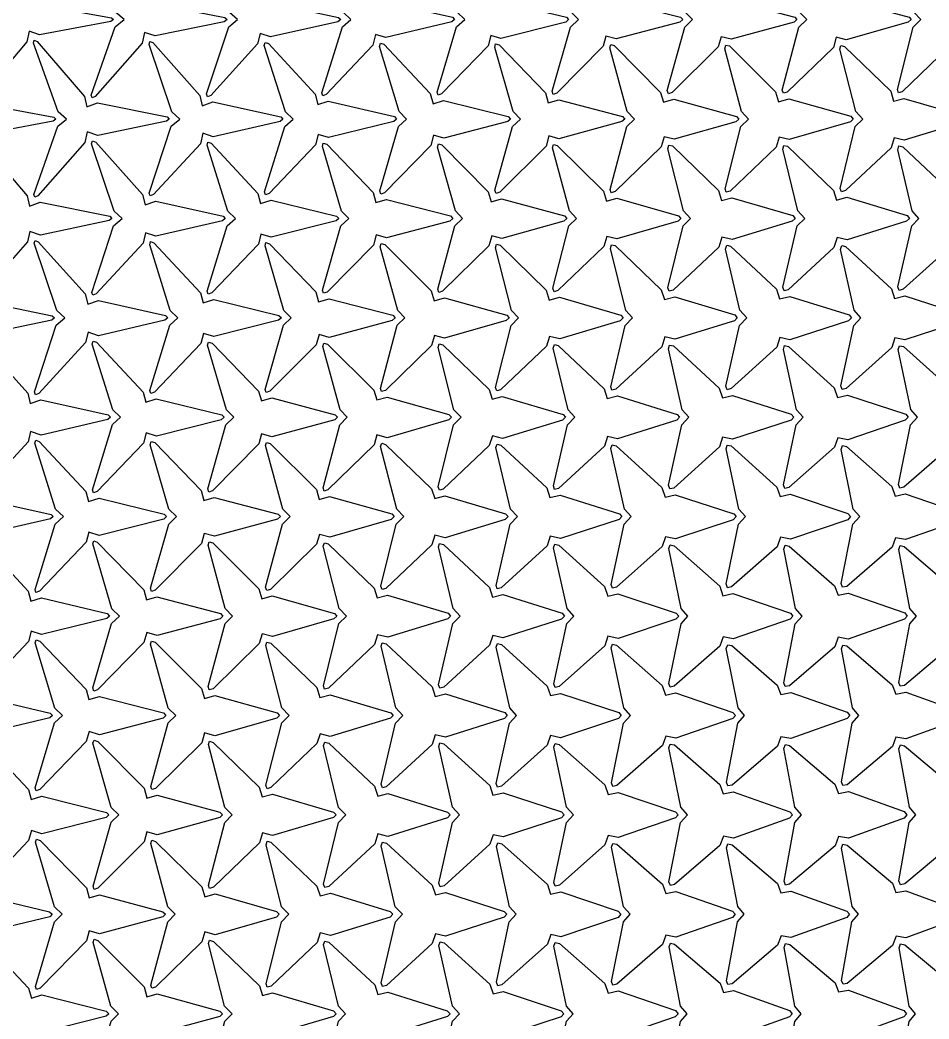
# Model space of a CAD drawing. Extents: x 0 to 195, y 0 to 191.
# Drawn here: x 44.91 to 84.5, y 95.06 to 138.57 of the extents above; entities that cross this region are included whole.
import ezdxf

# ---------------------------------------------------------------- set-up
doc = ezdxf.new("R2010")
doc.units = 0
doc.layers.add('DEFAULT', color=18, linetype='CONTINUOUS')

msp = doc.modelspace()

# ---------------------------------------------------------------- linework, layer by layer
at = {"layer": 'DEFAULT'}
for points in [[(45.274, 139.044), (45.746, 139.233), (48.895, 138.675), (48.98, 138.59), (48.862, 138.503), (45.763, 137.921), (45.301, 138.091), (45.209, 137.621), (43.153, 135.198), (43.013, 135.129), (42.979, 135.229), (44.13, 138.278), (44.523, 138.59), (44.15, 138.902), (42.97, 141.971), (42.993, 142.087), (43.115, 142.035), (45.181, 139.507)], [(50.305, 139.098), (50.776, 139.28), (53.836, 138.681), (53.925, 138.59), (53.806, 138.497), (50.791, 137.877), (50.333, 138.035), (50.234, 137.571), (48.188, 135.247), (48.046, 135.185), (48.011, 135.3), (49.057, 138.275), (49.444, 138.59), (49.088, 138.905), (47.997, 141.911), (48.021, 142.038), (48.147, 141.992), (50.204, 139.552)], [(55.336, 139.151), (55.8, 139.318), (58.787, 138.686), (58.877, 138.59), (58.752, 138.491), (55.818, 137.835), (55.362, 137.985), (55.256, 137.529), (53.218, 135.288), (53.071, 135.229), (53.034, 135.352), (54.005, 138.273), (54.379, 138.59), (54.033, 138.907), (53.022, 141.856), (53.05, 141.988), (53.184, 141.94), (55.231, 139.604)], [(60.363, 139.199), (60.823, 139.354), (63.741, 138.691), (63.837, 138.59), (63.715, 138.487), (60.836, 137.806), (60.387, 137.941), (60.279, 137.484), (58.25, 135.332), (58.097, 135.274), (58.056, 135.401), (58.955, 138.27), (59.323, 138.59), (58.988, 138.909), (58.042, 141.812), (58.074, 141.947), (58.215, 141.897), (60.254, 139.647)], [(65.382, 139.23), (65.838, 139.377), (68.712, 138.694), (68.804, 138.59), (68.675, 138.483), (65.856, 137.775), (65.409, 137.903), (65.296, 137.453), (63.273, 135.363), (63.115, 135.304), (63.071, 135.435), (63.921, 138.269), (64.277, 138.59), (63.945, 138.911), (63.061, 141.77), (63.094, 141.913), (63.236, 141.868), (65.269, 139.677)], [(70.401, 139.264), (70.858, 139.409), (73.671, 138.699), (73.772, 138.59), (73.648, 138.479), (70.87, 137.754), (70.424, 137.876), (70.308, 137.43), (68.29, 135.386), (68.131, 135.333), (68.087, 135.472), (68.884, 138.267), (69.238, 138.59), (68.918, 138.912), (68.073, 141.742), (68.108, 141.888), (68.254, 141.844), (70.282, 139.702)], [(75.416, 139.291), (75.869, 139.425), (78.65, 138.701), (78.748, 138.59), (78.62, 138.476), (75.884, 137.732), (75.441, 137.847), (75.321, 137.403), (73.309, 135.412), (73.146, 135.358), (73.098, 135.497), (73.859, 138.266), (74.2, 138.59), (73.88, 138.914), (73.089, 141.705), (73.126, 141.858), (73.274, 141.817), (75.296, 139.729)], [(80.428, 139.312), (80.879, 139.442), (83.629, 138.704), (83.724, 138.59), (83.592, 138.473), (80.897, 137.711), (80.456, 137.821), (80.333, 137.382), (78.325, 135.433), (78.159, 135.38), (78.109, 135.523), (78.833, 138.265), (79.173, 138.59), (78.861, 138.915), (78.097, 141.686), (78.136, 141.839), (78.287, 141.799), (80.306, 139.747)], [(85.438, 139.329), (85.887, 139.454), (88.614, 138.705), (88.713, 138.59), (88.584, 138.472), (85.902, 137.704), (85.462, 137.812), (85.337, 137.373), (83.332, 135.442), (83.168, 135.396), (83.12, 135.549), (83.807, 138.264), (84.146, 138.59), (83.841, 138.916), (83.106, 141.666), (83.146, 141.822), (83.3, 141.782), (85.314, 139.764)], [(42.779, 134.723), (43.254, 134.915), (46.38, 134.346), (46.47, 134.26), (46.356, 134.172), (43.266, 133.587), (42.8, 133.761), (42.706, 133.296), (40.649, 130.862), (40.513, 130.798), (40.482, 130.905), (41.623, 133.948), (42.019, 134.26), (41.65, 134.572), (40.47, 137.641), (40.494, 137.755), (40.618, 137.702), (42.683, 135.181)], [(47.817, 134.789), (48.284, 134.962), (51.32, 134.352), (51.411, 134.26), (51.292, 134.165), (48.298, 133.536), (47.838, 133.696), (47.736, 133.238), (45.69, 130.92), (45.548, 130.859), (45.513, 130.975), (46.552, 133.945), (46.932, 134.26), (46.574, 134.575), (45.504, 137.567), (45.532, 137.69), (45.663, 137.638), (47.716, 135.245)], [(52.847, 134.84), (53.309, 135.002), (56.269, 134.358), (56.359, 134.26), (56.234, 134.159), (53.327, 133.491), (52.872, 133.637), (52.764, 133.184), (50.729, 130.972), (50.579, 130.912), (50.54, 131.035), (51.492, 133.942), (51.863, 134.26), (51.518, 134.578), (50.528, 137.512), (50.559, 137.643), (50.696, 137.593), (52.74, 135.291)], [(57.877, 134.892), (58.336, 135.045), (61.215, 134.364), (61.312, 134.26), (61.188, 134.154), (58.35, 133.455), (57.899, 133.59), (57.786, 133.141), (55.76, 131.015), (55.605, 130.958), (55.564, 131.088), (56.438, 133.939), (56.802, 134.26), (56.471, 134.58), (55.549, 137.465), (55.584, 137.6), (55.728, 137.549), (57.763, 135.336)], [(62.898, 134.928), (63.355, 135.074), (66.177, 134.368), (66.277, 134.26), (66.154, 134.15), (63.367, 133.428), (62.919, 133.555), (62.803, 133.109), (60.783, 131.046), (60.625, 130.992), (60.582, 131.13), (61.396, 133.938), (61.747, 134.26), (61.421, 134.582), (60.571, 137.415), (60.606, 137.562), (60.75, 137.519), (62.779, 135.366)], [(67.917, 134.961), (68.37, 135.097), (71.148, 134.371), (71.247, 134.26), (71.121, 134.146), (68.383, 133.403), (67.939, 133.521), (67.818, 133.079), (65.805, 131.076), (65.643, 131.022), (65.596, 131.162), (66.364, 133.936), (66.707, 134.26), (66.386, 134.584), (65.587, 137.38), (65.624, 137.53), (65.774, 137.487), (67.796, 135.399)], [(72.934, 134.99), (73.386, 135.122), (76.116, 134.375), (76.216, 134.26), (76.089, 134.142), (73.399, 133.378), (72.958, 133.488), (72.833, 133.05), (70.826, 131.104), (70.659, 131.051), (70.609, 131.192), (71.334, 133.935), (71.672, 134.26), (71.359, 134.585), (70.598, 137.354), (70.638, 137.506), (70.79, 137.464), (72.808, 135.421)], [(77.949, 135.016), (78.399, 135.142), (81.09, 134.378), (81.196, 134.26), (81.073, 134.14), (78.407, 133.365), (77.968, 133.471), (77.842, 133.033), (75.839, 131.121), (75.672, 131.073), (75.622, 131.222), (76.304, 133.933), (76.636, 134.26), (76.329, 134.586), (75.611, 137.324), (75.652, 137.481), (75.807, 137.442), (77.82, 135.444)], [(82.959, 135.035), (83.404, 135.151), (86.079, 134.379), (86.177, 134.26), (86.045, 134.137), (83.421, 133.343), (82.983, 133.444), (82.854, 133.011), (80.855, 131.143), (80.682, 131.091), (80.628, 131.237), (81.289, 133.933), (81.613, 134.26), (81.305, 134.587), (80.621, 137.3), (80.665, 137.459), (80.824, 137.42), (82.832, 135.467)], [(45.32, 130.463), (45.786, 130.635), (48.816, 130.023), (48.907, 129.93), (48.787, 129.835), (45.8, 129.203), (45.339, 129.364), (45.236, 128.907), (43.191, 126.59), (43.049, 126.529), (43.014, 126.646), (44.052, 129.614), (44.436, 129.93), (44.08, 130.245), (43.001, 133.243), (43.031, 133.361), (43.167, 133.304), (45.219, 130.919)], [(50.356, 130.525), (50.818, 130.686), (53.751, 130.03), (53.849, 129.93), (53.731, 129.829), (50.829, 129.158), (50.375, 129.302), (50.267, 128.847), (48.233, 126.649), (48.082, 126.587), (48.042, 126.708), (48.988, 129.612), (49.358, 129.93), (49.014, 130.248), (48.03, 133.178), (48.064, 133.305), (48.205, 133.251), (50.246, 130.973)], [(55.387, 130.579), (55.844, 130.727), (58.699, 130.035), (58.8, 129.93), (58.679, 129.823), (55.854, 129.118), (55.404, 129.251), (55.29, 128.803), (53.266, 126.693), (53.108, 126.633), (53.065, 126.761), (53.935, 129.609), (54.291, 129.93), (53.954, 130.25), (53.056, 133.119), (53.093, 133.255), (53.239, 133.204), (55.271, 131.021)], [(60.41, 130.619), (60.864, 130.757), (63.66, 130.04), (63.759, 129.93), (63.633, 129.817), (60.877, 129.082), (60.428, 129.21), (60.307, 128.772), (58.288, 126.723), (58.13, 126.67), (58.086, 126.808), (58.888, 129.607), (59.233, 129.93), (58.906, 130.253), (58.078, 133.07), (58.116, 133.214), (58.266, 133.167), (60.291, 131.058)], [(65.43, 130.654), (65.882, 130.786), (68.624, 130.044), (68.722, 129.93), (68.593, 129.813), (65.897, 129.051), (65.452, 129.169), (65.326, 128.734), (63.316, 126.761), (63.152, 126.708), (63.104, 126.851), (63.845, 129.605), (64.186, 129.93), (63.87, 130.254), (63.093, 133.035), (63.134, 133.184), (63.287, 133.139), (65.305, 131.087)], [(70.449, 130.687), (70.899, 130.813), (73.588, 130.048), (73.695, 129.93), (73.573, 129.81), (70.907, 129.035), (70.466, 129.144), (70.339, 128.709), (68.334, 126.785), (68.169, 126.738), (68.12, 126.887), (68.808, 129.604), (69.143, 129.93), (68.836, 130.256), (68.108, 133.001), (68.15, 133.155), (68.307, 133.113), (70.319, 131.113)], [(75.464, 130.712), (75.91, 130.829), (78.568, 130.051), (78.671, 129.93), (78.544, 129.807), (75.921, 129.012), (75.483, 129.115), (75.352, 128.684), (73.353, 126.81), (73.181, 126.759), (73.128, 126.907), (73.789, 129.603), (74.112, 129.93), (73.804, 130.257), (73.122, 132.968), (73.167, 133.127), (73.326, 133.087), (75.333, 131.14)], [(80.476, 130.733), (80.923, 130.85), (83.541, 130.054), (83.649, 129.93), (83.526, 129.805), (80.93, 128.999), (80.493, 129.097), (80.36, 128.669), (78.364, 126.825), (78.193, 126.779), (78.139, 126.933), (78.763, 129.602), (79.084, 129.93), (78.785, 130.258), (78.13, 132.949), (78.176, 133.111), (78.336, 133.074), (80.34, 131.153)], [(85.485, 130.749), (85.925, 130.854), (88.536, 130.055), (88.639, 129.93), (88.509, 129.802), (85.939, 128.985), (85.505, 129.076), (85.371, 128.648), (83.38, 126.845), (83.203, 126.797), (83.146, 126.95), (83.746, 129.601), (84.059, 129.93), (83.76, 130.259), (83.141, 132.924), (83.189, 133.088), (83.353, 133.051), (85.352, 131.176)], [(42.82, 126.134), (43.286, 126.306), (46.315, 125.693), (46.408, 125.6), (46.29, 125.505), (43.299, 124.875), (42.837, 125.037), (42.735, 124.58), (40.689, 122.257), (40.546, 122.195), (40.511, 122.31), (41.557, 125.284), (41.937, 125.6), (41.578, 125.915), (40.502, 128.91), (40.532, 129.029), (40.667, 128.973), (42.719, 126.59)], [(47.859, 126.201), (48.322, 126.362), (51.243, 125.7), (51.343, 125.6), (51.224, 125.498), (48.332, 124.823), (47.874, 124.973), (47.763, 124.525), (45.728, 122.311), (45.579, 122.252), (45.541, 122.376), (46.491, 125.282), (46.859, 125.6), (46.514, 125.918), (45.53, 128.847), (45.565, 128.973), (45.707, 128.917), (47.748, 126.646)], [(52.89, 126.255), (53.349, 126.405), (56.189, 125.706), (56.292, 125.6), (56.173, 125.492), (53.357, 124.783), (52.904, 124.921), (52.788, 124.478), (50.762, 122.358), (50.608, 122.303), (50.567, 122.436), (51.429, 125.279), (51.783, 125.6), (51.447, 125.921), (50.56, 128.781), (50.595, 128.92), (50.741, 128.871), (52.773, 126.693)], [(57.915, 126.298), (58.368, 126.434), (61.151, 125.711), (61.251, 125.6), (61.125, 125.486), (58.381, 124.746), (57.934, 124.869), (57.813, 124.429), (55.797, 122.405), (55.635, 122.348), (55.588, 122.484), (56.382, 125.277), (56.724, 125.6), (56.397, 125.923), (55.582, 128.731), (55.621, 128.876), (55.771, 128.83), (57.794, 126.735)], [(62.941, 126.342), (63.391, 126.47), (66.105, 125.716), (66.208, 125.6), (66.082, 125.481), (63.402, 124.712), (62.959, 124.827), (62.832, 124.393), (60.824, 122.441), (60.657, 122.387), (60.607, 122.528), (61.338, 125.275), (61.676, 125.6), (61.362, 125.924), (60.597, 128.696), (60.641, 128.841), (60.799, 128.792), (62.814, 126.774)], [(67.96, 126.376), (68.406, 126.494), (71.075, 125.72), (71.175, 125.6), (71.045, 125.477), (68.421, 124.684), (67.977, 124.794), (67.845, 124.368), (65.843, 122.466), (65.675, 122.418), (65.624, 122.568), (66.298, 125.273), (66.627, 125.6), (66.319, 125.926), (65.615, 128.654), (65.662, 128.805), (65.823, 128.76), (67.831, 126.806)], [(72.975, 126.401), (73.422, 126.518), (76.044, 125.724), (76.151, 125.6), (76.027, 125.474), (73.43, 124.669), (72.992, 124.769), (72.859, 124.341), (70.863, 122.492), (70.692, 122.447), (70.639, 122.602), (71.264, 125.272), (71.589, 125.6), (71.291, 125.927), (70.627, 128.626), (70.674, 128.784), (70.836, 128.744), (72.84, 126.823)], [(77.988, 126.424), (78.431, 126.532), (81.025, 125.726), (81.129, 125.6), (80.999, 125.471), (78.444, 124.648), (78.008, 124.741), (77.871, 124.317), (75.88, 122.516), (75.703, 122.467), (75.646, 122.619), (76.247, 125.271), (76.561, 125.6), (76.262, 125.929), (75.64, 128.597), (75.688, 128.759), (75.853, 128.72), (77.852, 126.846)], [(83, 126.445), (83.443, 126.552), (86, 125.729), (86.113, 125.6), (85.992, 125.47), (83.447, 124.642), (83.013, 124.732), (82.877, 124.307), (80.888, 122.526), (80.713, 122.484), (80.657, 122.645), (81.222, 125.27), (81.535, 125.6), (81.246, 125.929), (80.647, 128.58), (80.697, 128.744), (80.864, 128.706), (82.86, 126.861)], [(45.356, 121.865), (45.818, 122.025), (48.753, 121.369), (48.849, 121.27), (48.728, 121.168), (45.83, 120.496), (45.371, 120.648), (45.26, 120.2), (43.224, 117.976), (43.077, 117.918), (43.04, 118.044), (43.992, 120.951), (44.363, 121.27), (44.017, 121.587), (43.029, 124.521), (43.063, 124.646), (43.205, 124.59), (45.247, 122.314)], [(50.39, 121.925), (50.846, 122.07), (53.695, 121.375), (53.794, 121.27), (53.671, 121.162), (50.858, 120.451), (50.407, 120.586), (50.291, 120.142), (48.266, 118.034), (48.109, 117.974), (48.066, 118.103), (48.933, 120.949), (49.29, 121.27), (48.956, 121.59), (48.056, 124.46), (48.095, 124.591), (48.245, 124.536), (50.275, 122.368)], [(55.421, 121.978), (55.876, 122.116), (58.636, 121.382), (58.741, 121.27), (58.621, 121.156), (55.883, 120.412), (55.432, 120.543), (55.307, 120.11), (53.289, 118.064), (53.132, 118.014), (53.089, 118.156), (53.88, 120.946), (54.226, 121.27), (53.902, 121.592), (53.079, 124.407), (53.121, 124.546), (53.275, 124.495), (55.297, 122.41)], [(60.447, 122.023), (60.898, 122.15), (63.592, 121.388), (63.7, 121.27), (63.58, 121.151), (60.903, 120.38), (60.456, 120.501), (60.327, 120.071), (58.318, 118.103), (58.156, 118.054), (58.109, 118.202), (58.834, 120.944), (59.165, 121.27), (58.848, 121.595), (58.103, 124.352), (58.146, 124.501), (58.304, 124.456), (60.318, 122.45)], [(65.467, 122.058), (65.913, 122.174), (68.561, 121.391), (68.665, 121.27), (68.539, 121.146), (65.924, 120.348), (65.481, 120.459), (65.347, 120.035), (63.345, 118.139), (63.176, 118.09), (63.125, 118.239), (63.796, 120.943), (64.118, 121.27), (63.807, 121.597), (63.121, 124.311), (63.167, 124.465), (63.33, 124.421), (65.336, 122.485)], [(70.487, 122.092), (70.929, 122.2), (73.528, 121.395), (73.635, 121.27), (73.509, 121.142), (70.939, 120.325), (70.499, 120.426), (70.362, 120.005), (68.367, 118.168), (68.195, 118.123), (68.141, 118.278), (68.758, 120.941), (69.078, 121.27), (68.779, 121.598), (68.133, 124.283), (68.184, 124.437), (68.352, 124.392), (70.352, 122.515)], [(75.5, 122.115), (75.943, 122.222), (78.499, 121.399), (78.613, 121.27), (78.492, 121.14), (75.947, 120.312), (75.51, 120.407), (75.372, 119.986), (73.382, 118.187), (73.208, 118.146), (73.153, 118.305), (73.731, 120.94), (74.042, 121.27), (73.748, 121.599), (73.146, 124.252), (73.196, 124.415), (73.364, 124.376), (75.36, 122.53)], [(80.511, 122.135), (80.95, 122.232), (83.487, 121.401), (83.593, 121.27), (83.465, 121.136), (80.96, 120.291), (80.526, 120.379), (80.384, 119.962), (78.399, 118.21), (78.219, 118.165), (78.16, 118.321), (78.715, 120.939), (79.017, 121.27), (78.722, 121.6), (78.157, 124.225), (78.21, 124.391), (78.38, 124.354), (80.371, 122.553)], [(85.518, 122.147), (85.958, 122.246), (88.469, 121.403), (88.581, 121.27), (88.458, 121.136), (85.964, 120.286), (85.532, 120.369), (85.391, 119.95), (83.408, 118.222), (83.23, 118.183), (83.17, 118.347), (83.69, 120.938), (83.994, 121.27), (83.71, 121.601), (83.162, 124.214), (83.215, 124.383), (83.385, 124.349), (85.374, 122.559)], [(42.854, 117.531), (43.314, 117.69), (46.259, 117.038), (46.355, 116.94), (46.235, 116.839), (43.326, 116.172), (42.867, 116.325), (42.757, 115.877), (40.719, 113.639), (40.573, 113.58), (40.536, 113.705), (41.502, 116.622), (41.866, 116.94), (41.514, 117.257), (40.53, 120.187), (40.564, 120.315), (40.705, 120.261), (42.746, 117.982)], [(47.891, 117.596), (48.35, 117.745), (51.188, 117.046), (51.293, 116.94), (51.175, 116.832), (48.356, 116.125), (47.902, 116.264), (47.785, 115.822), (45.759, 113.693), (45.604, 113.636), (45.563, 113.766), (46.44, 116.619), (46.798, 116.94), (46.461, 117.26), (45.553, 120.135), (45.592, 120.265), (45.742, 120.209), (47.774, 118.035)], [(52.918, 117.642), (53.369, 117.775), (56.15, 117.051), (56.25, 116.94), (56.125, 116.826), (53.381, 116.086), (52.933, 116.21), (52.812, 115.771), (50.796, 113.743), (50.634, 113.686), (50.587, 113.821), (51.384, 116.617), (51.725, 116.94), (51.396, 117.263), (50.582, 120.07), (50.623, 120.212), (50.777, 120.163), (52.798, 118.082)], [(57.945, 117.689), (58.393, 117.812), (61.102, 117.056), (61.205, 116.94), (61.079, 116.821), (58.404, 116.049), (57.957, 116.169), (57.828, 115.74), (55.819, 113.774), (55.655, 113.723), (55.607, 113.867), (56.338, 116.614), (56.676, 116.94), (56.361, 117.264), (55.597, 120.035), (55.644, 120.175), (55.807, 120.122), (57.82, 118.123)], [(62.969, 117.731), (63.415, 117.847), (66.057, 117.062), (66.164, 116.94), (66.039, 116.816), (63.424, 116.018), (62.98, 116.13), (62.846, 115.706), (60.844, 113.807), (60.676, 113.76), (60.625, 113.91), (61.295, 116.613), (61.623, 116.94), (61.316, 117.266), (60.616, 119.991), (60.665, 120.138), (60.831, 120.089), (62.837, 118.157)], [(67.991, 117.769), (68.433, 117.876), (71.021, 117.066), (71.126, 116.94), (70.999, 116.811), (68.444, 115.987), (68.002, 116.091), (67.862, 115.674), (65.868, 113.839), (65.695, 113.793), (65.641, 113.947), (66.258, 116.611), (66.576, 116.94), (66.275, 117.268), (65.634, 119.949), (65.686, 120.102), (65.856, 120.056), (67.854, 118.19)], [(73.006, 117.795), (73.444, 117.894), (75.997, 117.069), (76.103, 116.94), (75.974, 116.808), (73.456, 115.968), (73.019, 116.063), (72.877, 115.646), (70.888, 113.866), (70.714, 113.825), (70.657, 113.985), (71.221, 116.609), (71.532, 116.94), (71.241, 117.269), (70.648, 119.915), (70.703, 120.074), (70.874, 120.032), (72.867, 118.214)], [(78.019, 117.817), (78.459, 117.916), (80.968, 117.073), (81.08, 116.94), (80.957, 116.805), (78.464, 115.955), (78.03, 116.043), (77.887, 115.628), (75.902, 113.884), (75.725, 113.845), (75.666, 114.008), (76.199, 116.608), (76.505, 116.94), (76.22, 117.27), (75.658, 119.893), (75.712, 120.057), (75.885, 120.019), (77.874, 118.228)], [(83.03, 117.838), (83.466, 117.928), (85.953, 117.075), (86.064, 116.94), (85.939, 116.803), (83.473, 115.94), (83.042, 116.023), (82.896, 115.609), (80.916, 113.903), (80.735, 113.862), (80.673, 114.024), (81.183, 116.608), (81.48, 116.94), (81.193, 117.271), (80.669, 119.866), (80.726, 120.033), (80.901, 119.997), (82.886, 118.251)], [(45.385, 113.256), (45.844, 113.405), (48.701, 112.715), (48.803, 112.61), (48.684, 112.503), (45.852, 111.801), (45.395, 111.947), (45.277, 111.507), (43.248, 109.348), (43.097, 109.293), (43.058, 109.424), (43.952, 112.289), (44.31, 112.61), (43.97, 112.929), (43.05, 115.813), (43.088, 115.942), (43.238, 115.885), (45.27, 113.699)], [(50.419, 113.315), (50.874, 113.453), (53.639, 112.722), (53.746, 112.61), (53.628, 112.496), (50.88, 111.757), (50.427, 111.89), (50.304, 111.457), (48.284, 109.397), (48.127, 109.345), (48.084, 109.483), (48.892, 112.287), (49.237, 112.61), (48.907, 112.932), (48.077, 115.752), (48.119, 115.889), (48.274, 115.836), (50.296, 113.748)], [(55.444, 113.358), (55.894, 113.484), (58.6, 112.726), (58.706, 112.61), (58.583, 112.491), (55.902, 111.722), (55.455, 111.843), (55.326, 111.413), (53.316, 109.44), (53.153, 109.39), (53.106, 109.535), (53.84, 112.284), (54.171, 112.61), (53.85, 112.934), (53.102, 115.694), (53.146, 115.842), (53.304, 115.796), (55.318, 113.789)], [(60.469, 113.4), (60.914, 113.515), (63.559, 112.731), (63.663, 112.61), (63.536, 112.485), (60.925, 111.686), (60.48, 111.799), (60.345, 111.377), (58.343, 109.476), (58.175, 109.428), (58.124, 109.577), (58.798, 112.283), (59.124, 112.61), (58.815, 112.936), (58.117, 115.659), (58.166, 115.807), (58.332, 115.758), (60.337, 113.827)], [(65.491, 113.439), (65.933, 113.546), (68.52, 112.736), (68.627, 112.61), (68.5, 112.481), (65.943, 111.658), (65.502, 111.761), (65.363, 111.343), (63.368, 109.509), (63.196, 109.465), (63.142, 109.62), (63.756, 112.281), (64.075, 112.61), (63.777, 112.938), (63.133, 115.621), (63.186, 115.773), (63.356, 115.726), (65.354, 113.86)], [(70.512, 113.475), (70.95, 113.572), (73.486, 112.74), (73.598, 112.61), (73.476, 112.478), (70.955, 111.639), (70.518, 111.733), (70.377, 111.317), (68.388, 109.535), (68.213, 109.493), (68.156, 109.653), (68.723, 112.279), (69.033, 112.61), (68.741, 112.939), (68.149, 115.584), (68.205, 115.739), (68.381, 115.694), (70.371, 113.893)], [(75.525, 113.498), (75.961, 113.59), (78.463, 112.743), (78.574, 112.61), (78.45, 112.474), (75.968, 111.619), (75.533, 111.708), (75.388, 111.295), (73.404, 109.557), (73.226, 109.515), (73.166, 109.676), (73.7, 112.278), (74, 112.61), (73.709, 112.941), (73.162, 115.553), (73.22, 115.715), (73.396, 115.674), (75.382, 113.913)], [(80.536, 113.518), (80.972, 113.608), (83.44, 112.746), (83.555, 112.61), (83.433, 112.472), (80.976, 111.606), (80.544, 111.688), (80.398, 111.275), (78.419, 109.576), (78.238, 109.537), (78.176, 109.701), (78.676, 112.277), (78.972, 112.61), (78.689, 112.941), (78.171, 115.531), (78.229, 115.698), (78.406, 115.66), (80.389, 113.927)], [(85.544, 113.531), (85.977, 113.615), (88.43, 112.748), (88.542, 112.61), (88.417, 112.47), (85.984, 111.593), (85.554, 111.672), (85.405, 111.262), (83.429, 109.589), (83.246, 109.551), (83.182, 109.716), (83.661, 112.277), (83.95, 112.61), (83.668, 112.942), (83.18, 115.51), (83.24, 115.68), (83.417, 115.646), (85.397, 113.942)], [(42.877, 108.911), (43.334, 109.061), (46.219, 108.382), (46.324, 108.28), (46.21, 108.176), (43.339, 107.492), (42.883, 107.637), (42.771, 107.19), (40.738, 105.005), (40.587, 104.945), (40.547, 105.07), (41.476, 107.96), (41.829, 108.28), (41.477, 108.599), (40.546, 111.491), (40.583, 111.62), (40.73, 111.565), (42.765, 109.358)], [(47.912, 108.972), (48.365, 109.108), (51.158, 108.389), (51.263, 108.28), (51.144, 108.168), (48.372, 107.44), (47.918, 107.576), (47.796, 107.14), (45.774, 105.054), (45.617, 104.997), (45.573, 105.129), (46.416, 107.958), (46.762, 108.28), (46.425, 108.601), (45.57, 111.438), (45.612, 111.57), (45.769, 111.513), (47.793, 109.411)], [(52.942, 109.025), (53.391, 109.15), (56.105, 108.396), (56.212, 108.28), (56.09, 108.162), (53.398, 107.398), (52.951, 107.52), (52.823, 107.089), (50.812, 105.104), (50.648, 105.05), (50.6, 105.19), (51.355, 107.955), (51.691, 108.28), (51.368, 108.604), (50.594, 111.382), (50.64, 111.521), (50.802, 111.467), (52.816, 109.457)], [(57.967, 109.068), (58.413, 109.185), (61.06, 108.401), (61.168, 108.28), (61.044, 108.156), (58.421, 107.362), (57.975, 107.477), (57.841, 107.055), (55.837, 105.138), (55.671, 105.09), (55.621, 105.24), (56.306, 107.953), (56.631, 108.28), (56.319, 108.606), (55.615, 111.333), (55.664, 111.48), (55.83, 111.431), (57.836, 109.494)], [(62.992, 109.111), (63.434, 109.216), (66.019, 108.406), (66.13, 108.28), (66.008, 108.152), (63.439, 107.334), (62.997, 107.44), (62.858, 107.021), (60.862, 105.171), (60.692, 105.127), (60.639, 105.282), (61.263, 107.951), (61.58, 108.28), (61.278, 108.608), (60.633, 111.292), (60.686, 111.442), (60.858, 111.394), (62.856, 109.532)], [(68.011, 109.144), (68.45, 109.242), (70.987, 108.41), (71.097, 108.28), (70.973, 108.147), (68.456, 107.307), (68.017, 107.404), (67.875, 106.99), (65.885, 105.202), (65.71, 105.158), (65.653, 105.316), (66.23, 107.95), (66.537, 108.28), (66.24, 108.609), (65.649, 111.254), (65.705, 111.41), (65.88, 111.365), (67.871, 109.561)], [(73.026, 109.169), (73.463, 109.263), (75.96, 108.414), (76.072, 108.28), (75.949, 108.144), (73.468, 107.288), (73.033, 107.378), (72.887, 106.966), (70.903, 105.225), (70.726, 105.185), (70.667, 105.348), (71.198, 107.948), (71.499, 108.28), (71.21, 108.61), (70.662, 111.223), (70.719, 111.385), (70.895, 111.345), (72.881, 109.582)], [(78.04, 109.193), (78.475, 109.281), (80.936, 108.417), (81.05, 108.28), (80.928, 108.141), (78.478, 107.272), (78.047, 107.354), (77.9, 106.943), (75.921, 105.248), (75.739, 105.208), (75.676, 105.371), (76.175, 107.947), (76.47, 108.28), (76.185, 108.611), (75.672, 111.198), (75.732, 111.363), (75.911, 111.324), (77.892, 109.603)], [(83.049, 109.209), (83.483, 109.294), (85.919, 108.419), (86.034, 108.28), (85.912, 108.139), (83.486, 107.259), (83.057, 107.336), (82.908, 106.927), (80.933, 105.264), (80.749, 105.225), (80.684, 105.39), (81.156, 107.946), (81.445, 108.28), (81.164, 108.612), (80.681, 111.176), (80.742, 111.346), (80.921, 111.311), (82.899, 109.616)], [(45.4, 104.621), (45.856, 104.765), (48.675, 104.057), (48.78, 103.949), (48.663, 103.84), (45.862, 103.125), (45.406, 103.267), (45.286, 102.83), (43.26, 100.704), (43.106, 100.648), (43.065, 100.781), (43.934, 103.628), (44.281, 103.949), (43.939, 104.27), (43.063, 107.123), (43.102, 107.257), (43.253, 107.204), (45.281, 105.059)], [(50.436, 104.683), (50.887, 104.814), (53.612, 104.065), (53.725, 103.949), (53.611, 103.834), (50.888, 103.084), (50.438, 103.211), (50.313, 102.778), (48.298, 100.755), (48.137, 100.702), (48.092, 100.842), (48.873, 103.626), (49.211, 103.949), (48.883, 104.273), (48.087, 107.067), (48.133, 107.205), (48.293, 107.15), (50.31, 105.114)], [(55.462, 104.729), (55.908, 104.847), (58.57, 104.07), (58.684, 103.949), (58.567, 103.829), (55.91, 103.05), (55.466, 103.163), (55.337, 102.733), (53.331, 100.8), (53.163, 100.747), (53.113, 100.89), (53.825, 103.624), (54.147, 103.949), (53.826, 104.275), (53.112, 107.01), (53.161, 107.157), (53.325, 107.107), (55.332, 105.158)], [(60.487, 104.772), (60.929, 104.879), (63.529, 104.075), (63.641, 103.949), (63.521, 103.823), (60.933, 103.014), (60.492, 103.118), (60.357, 102.695), (58.359, 100.837), (58.185, 100.785), (58.13, 100.931), (58.784, 103.622), (59.098, 103.949), (58.787, 104.277), (58.129, 106.97), (58.182, 107.119), (58.353, 107.07), (60.352, 105.195)], [(65.508, 104.808), (65.947, 104.908), (68.491, 104.08), (68.606, 103.949), (68.486, 103.819), (65.95, 102.987), (65.511, 103.085), (65.371, 102.667), (63.38, 100.864), (63.205, 100.819), (63.148, 100.974), (63.742, 103.62), (64.05, 103.949), (63.749, 104.279), (63.145, 106.933), (63.201, 107.087), (63.375, 107.041), (65.367, 105.225)], [(70.526, 104.839), (70.962, 104.931), (73.462, 104.083), (73.576, 103.949), (73.456, 103.815), (70.965, 102.963), (70.529, 103.054), (70.385, 102.64), (68.4, 100.891), (68.221, 100.848), (68.162, 101.006), (68.709, 103.619), (69.009, 103.949), (68.714, 104.28), (68.16, 106.897), (68.218, 107.056), (68.396, 107.013), (70.382, 105.253)], [(75.541, 104.865), (75.976, 104.953), (78.433, 104.087), (78.548, 103.949), (78.428, 103.811), (75.979, 102.942), (75.545, 103.027), (75.396, 102.619), (73.417, 100.912), (73.235, 100.872), (73.174, 101.035), (73.681, 103.617), (73.975, 103.949), (73.687, 104.281), (73.171, 106.87), (73.232, 107.033), (73.411, 106.994), (75.393, 105.273)], [(80.552, 104.885), (80.986, 104.968), (83.414, 104.09), (83.531, 103.949), (83.412, 103.809), (80.986, 102.93), (80.555, 103.009), (80.406, 102.601), (78.43, 100.93), (78.248, 100.893), (78.184, 101.061), (78.656, 103.616), (78.943, 103.949), (78.661, 104.282), (78.182, 106.843), (78.244, 107.012), (78.424, 106.977), (80.402, 105.29)], [(85.56, 104.898), (85.991, 104.977), (88.403, 104.091), (88.518, 103.949), (88.397, 103.807), (85.993, 102.918), (85.564, 102.993), (85.413, 102.587), (83.441, 100.944), (83.256, 100.907), (83.19, 101.075), (83.642, 103.616), (83.923, 103.949), (83.643, 104.283), (83.19, 106.825), (83.253, 106.997), (83.434, 106.964), (85.409, 105.303)], [(42.888, 100.27), (43.345, 100.416), (46.199, 99.724), (46.31, 99.619), (46.201, 99.514), (43.344, 98.824), (42.888, 98.967), (42.775, 98.522), (40.744, 96.353), (40.592, 96.293), (40.551, 96.418), (41.467, 99.3), (41.82, 99.619), (41.471, 99.939), (40.549, 102.824), (40.589, 102.95), (40.741, 102.89), (42.773, 100.713)], [(47.924, 100.332), (48.376, 100.466), (51.136, 99.732), (51.248, 99.619), (51.134, 99.507), (48.377, 98.772), (47.925, 98.905), (47.802, 98.469), (45.782, 96.404), (45.622, 96.346), (45.577, 96.478), (46.407, 99.297), (46.745, 99.619), (46.406, 99.942), (45.578, 102.759), (45.622, 102.893), (45.781, 102.836), (47.801, 100.768)], [(52.954, 100.384), (53.403, 100.508), (56.081, 99.738), (56.194, 99.619), (56.079, 99.5), (53.404, 98.729), (52.955, 98.852), (52.825, 98.425), (50.814, 96.447), (50.651, 96.396), (50.604, 96.539), (51.346, 99.294), (51.673, 99.619), (51.347, 99.944), (50.603, 102.701), (50.65, 102.845), (50.812, 102.794), (52.824, 100.811)], [(57.979, 100.428), (58.427, 100.545), (61.033, 99.744), (61.151, 99.619), (61.036, 99.495), (58.425, 98.696), (57.98, 98.808), (57.845, 98.387), (55.843, 96.486), (55.676, 96.439), (55.626, 96.59), (56.295, 99.292), (56.611, 99.619), (56.297, 99.946), (55.625, 102.65), (55.674, 102.803), (55.839, 102.758), (57.842, 100.847)], [(63.002, 100.467), (63.443, 100.571), (66, 99.748), (66.115, 99.619), (65.995, 99.49), (63.445, 98.664), (63.003, 98.769), (62.862, 98.353), (60.868, 96.518), (60.696, 96.474), (60.642, 96.63), (61.256, 99.29), (61.561, 99.619), (61.253, 99.948), (60.643, 102.606), (60.697, 102.764), (60.867, 102.721), (62.862, 100.884)], [(68.021, 100.5), (68.459, 100.597), (70.967, 99.753), (71.083, 99.619), (70.964, 99.486), (68.461, 98.639), (68.023, 98.734), (67.879, 98.322), (65.891, 96.549), (65.716, 96.507), (65.658, 96.667), (66.218, 99.289), (66.519, 99.619), (66.223, 99.95), (65.656, 102.576), (65.713, 102.735), (65.888, 102.693), (67.877, 100.913)], [(73.037, 100.528), (73.473, 100.618), (75.94, 99.756), (76.056, 99.619), (75.936, 99.482), (73.474, 98.618), (73.039, 98.707), (72.892, 98.298), (70.91, 96.573), (70.731, 96.534), (70.671, 96.697), (71.189, 99.288), (71.482, 99.619), (71.192, 99.951), (70.669, 102.545), (70.729, 102.708), (70.907, 102.669), (72.89, 100.938)], [(78.051, 100.552), (78.483, 100.634), (80.919, 99.759), (81.035, 99.619), (80.915, 99.479), (78.485, 98.602), (78.053, 98.683), (77.903, 98.276), (75.926, 96.594), (75.744, 96.556), (75.681, 96.722), (76.164, 99.287), (76.452, 99.619), (76.167, 99.952), (75.68, 102.52), (75.742, 102.685), (75.924, 102.646), (77.902, 100.96)], [(83.06, 100.568), (83.492, 100.648), (85.901, 99.761), (86.018, 99.619), (85.899, 99.477), (83.493, 98.589), (83.063, 98.665), (82.912, 98.259), (80.939, 96.611), (80.754, 96.575), (80.689, 96.742), (81.144, 99.286), (81.428, 99.619), (81.148, 99.953), (80.688, 102.5), (80.751, 102.669), (80.934, 102.634), (82.908, 100.973)], [(45.406, 95.972), (45.863, 96.116), (48.661, 95.399), (48.775, 95.289), (48.666, 95.18), (45.861, 94.467), (45.405, 94.609), (45.285, 94.171), (43.259, 92.042), (43.105, 91.987), (43.064, 92.119), (43.936, 94.968), (44.277, 95.289), (43.93, 95.61), (43.067, 98.453), (43.107, 98.589), (43.259, 98.536), (45.285, 96.407)], [(50.44, 96.03), (50.89, 96.157), (53.608, 95.405), (53.724, 95.289), (53.613, 95.174), (50.887, 94.426), (50.438, 94.551), (50.314, 94.117), (48.299, 92.096), (48.137, 92.041), (48.091, 92.179), (48.876, 94.966), (49.205, 95.289), (48.871, 95.613), (48.093, 98.395), (48.138, 98.535), (48.299, 98.482), (50.314, 96.462)], [(55.468, 96.079), (55.913, 96.194), (58.561, 95.411), (58.678, 95.289), (58.565, 95.168), (55.911, 94.388), (55.467, 94.502), (55.337, 94.073), (53.331, 92.139), (53.163, 92.086), (53.112, 92.228), (53.827, 94.963), (54.146, 95.289), (53.822, 95.615), (53.114, 98.345), (53.164, 98.49), (53.332, 98.437), (55.337, 96.507)], [(60.492, 96.12), (60.933, 96.225), (63.52, 95.416), (63.637, 95.289), (63.521, 95.163), (60.933, 94.354), (60.491, 94.46), (60.355, 94.038), (58.357, 92.174), (58.185, 92.124), (58.131, 92.273), (58.782, 94.961), (59.092, 95.289), (58.778, 95.617), (58.133, 98.302), (58.186, 98.452), (58.358, 98.403), (60.356, 96.542)], [(65.514, 96.158), (65.952, 96.256), (68.481, 95.421), (68.598, 95.289), (68.481, 95.158), (65.952, 94.323), (65.513, 94.421), (65.372, 94.005), (63.381, 92.206), (63.205, 92.16), (63.148, 92.314), (63.742, 94.96), (64.044, 95.289), (63.741, 95.619), (63.149, 98.264), (63.206, 98.417), (63.383, 98.371), (65.373, 96.575)], [(70.531, 96.188), (70.967, 96.279), (73.451, 95.424), (73.568, 95.289), (73.45, 95.154), (70.968, 94.298), (70.531, 94.39), (70.386, 93.979), (68.401, 92.232), (68.223, 92.19), (68.164, 92.35), (68.705, 94.958), (69, 95.289), (68.705, 95.62), (68.164, 98.228), (68.223, 98.387), (68.402, 98.345), (70.386, 96.601)], [(75.546, 96.215), (75.98, 96.299), (78.425, 95.428), (78.543, 95.289), (78.426, 95.15), (75.98, 94.28), (75.545, 94.365), (75.397, 93.958), (73.417, 92.253), (73.237, 92.215), (73.176, 92.38), (73.676, 94.957), (73.966, 95.289), (73.678, 95.621), (73.175, 98.2), (73.237, 98.363), (73.419, 98.323), (75.398, 96.623)], [(80.558, 96.235), (80.99, 96.315), (83.404, 95.431), (83.523, 95.289), (83.406, 95.148), (80.989, 94.264), (80.557, 94.345), (80.406, 93.94), (78.43, 92.27), (78.248, 92.234), (78.185, 92.402), (78.654, 94.956), (78.937, 95.289), (78.654, 95.622), (78.185, 98.175), (78.249, 98.343), (78.432, 98.306), (80.407, 96.64)], [(85.566, 96.249), (85.996, 96.325), (88.392, 95.432), (88.51, 95.289), (88.392, 95.146), (85.996, 94.254), (85.566, 94.33), (85.413, 93.927), (83.441, 92.283), (83.257, 92.25), (83.193, 92.421), (83.636, 94.955), (83.914, 95.289), (83.634, 95.623), (83.194, 98.156), (83.258, 98.327), (83.442, 98.293), (85.414, 96.654)]]:
    msp.add_lwpolyline(points, close=True, dxfattribs=at)

doc.saveas('drawing.dxf')
